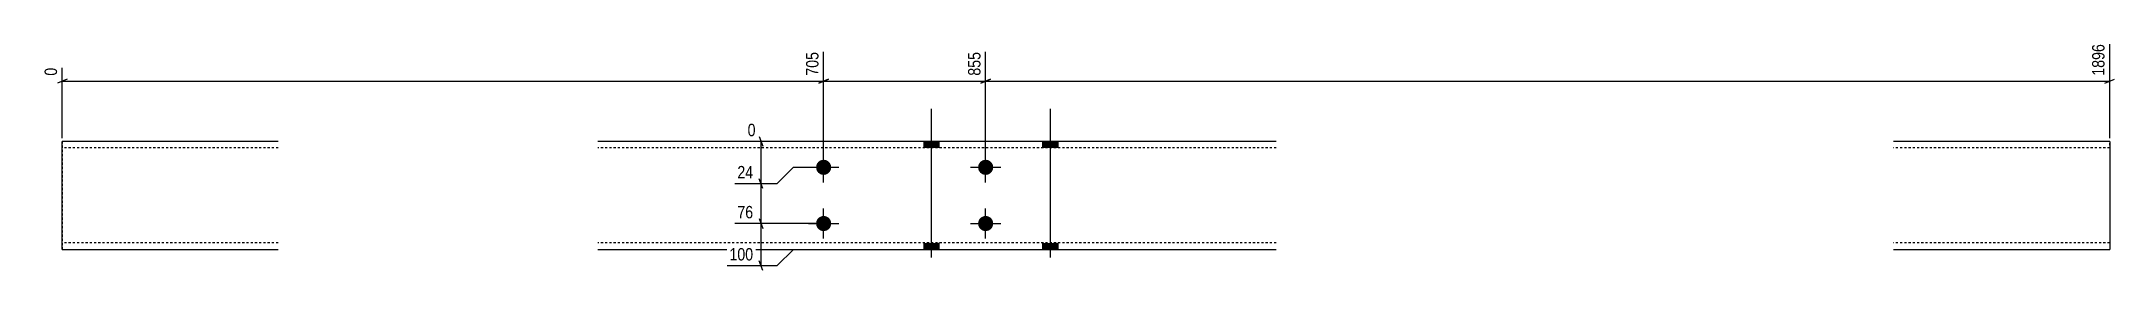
# Model space of a CAD drawing. Header units: millimetres. Extents: x 7 to 9940, y 7 to 291.
# Drawn here: x 7 to 1926, y 9 to 221 of the extents above.
import ezdxf

# ---------------------------------------------------------------- set-up
doc = ezdxf.new("R2010")
doc.units = ezdxf.units.MM
doc.linetypes.add('DXK_LINE_DOT2', pattern=[3.9198, 1.9599, -1.9599])
doc.layers.add('MÅLSÆTNING', color=7, linetype='Continuous')
doc.layers.add('STÅL', color=7, linetype='Continuous')
doc.styles.add('Arial Narrow', font='ARIALN.TTF', dxfattribs={"height": 0.2})

msp = doc.modelspace()

# ---------------------------------------------------------------- hatches: boundary and pattern name
at = {"layer": 'STÅL', "linetype": 'Continuous'}
for points in [[(837.8, 128.5), (823.8, 128.5), (823.8, 122.5), (837.8, 122.5)], [(947.8, 128.5), (933.8, 128.5), (933.8, 122.5), (947.8, 122.5)], [(730.8, 111.5, -1), (730.8, 97.5, -1)], [(880.8, 111.5, -1), (880.8, 97.5, -1)], [(730.8, 59.5, -1), (730.8, 45.5, -1)], [(880.8, 59.5, -1), (880.8, 45.5, -1)], [(837.8, 34.5), (823.8, 34.5), (823.8, 28.5), (837.8, 28.5)], [(947.8, 34.5), (933.8, 34.5), (933.8, 28.5), (947.8, 28.5)]]:
    msp.add_hatch(color=3, dxfattribs=at).paths.add_polyline_path(points)

# ---------------------------------------------------------------- linework, layer by layer
at = {"layer": 'MÅLSÆTNING', "color": 7, "linetype": 'Continuous'}
for p, q in [((730.8, 107.5), (730.8, 211.3)), ((730.8, 107.5), (730.8, 211.3)), ((880.8, 107.5), (880.8, 211.3)), ((880.8, 107.5), (880.8, 211.3)), ((1921.5, 131.5), (1921.5, 218.6)), ((25.8, 131.5), (25.8, 196.6)), ((30.3, 186), (21.3, 182.4)), ((25.8, 184.2), (730.8, 184.2)), ((735.3, 186), (726.3, 182.4)), ((726.3, 182.4), (735.3, 186)), ((730.8, 184.2), (880.8, 184.2)), ((885.3, 186), (876.3, 182.4)), ((876.3, 182.4), (885.3, 186)), ((880.8, 184.2), (1921.5, 184.2)), ((1917, 182.4), (1926, 186)), ((717.8, 128.5), (660.4, 128.5)), ((671, 133), (674.6, 124)), ((672.8, 89.5), (672.8, 128.5)), ((687.8, 89.5), (702.8, 104.5)), ((687.8, 89.5), (702.8, 104.5)), ((702.8, 104.5), (727.8, 104.5)), ((702.8, 104.5), (727.8, 104.5)), ((648.7, 89.5), (687.8, 89.5)), ((648.7, 89.5), (687.8, 89.5)), ((674.6, 85), (671, 94)), ((674.6, 85), (671, 94)), ((672.8, 52.5), (672.8, 89.5)), ((727.8, 52.5), (648.7, 52.5)), ((727.8, 52.5), (648.7, 52.5)), ((671, 57), (674.6, 48)), ((671, 57), (674.6, 48)), ((672.8, 13.5), (672.8, 52.5)), ((687.8, 13.5), (702.8, 28.5)), ((702.8, 28.5), (717.8, 28.5)), ((641.4, 13.5), (687.8, 13.5)), ((674.6, 9), (671, 18))]:
    msp.add_line(p, q, dxfattribs=at)
at = {"layer": 'STÅL', "color": 3, "linetype": 'Continuous'}
for p, q in [((830.8, 21), (830.8, 158.5)), ((940.8, 21), (940.8, 158.5)), ((730.8, 90.5), (730.8, 118.5)), ((823.8, 122.5), (823.8, 128.5)), ((837.8, 122.5), (837.8, 128.5)), ((880.8, 90.5), (880.8, 118.5)), ((933.8, 122.5), (933.8, 128.5)), ((947.8, 122.5), (947.8, 128.5)), ((716.8, 104.5), (744.8, 104.5)), ((866.8, 104.5), (894.8, 104.5)), ((730.8, 38.5), (730.8, 66.5)), ((880.8, 38.5), (880.8, 66.5)), ((716.8, 52.5), (744.8, 52.5)), ((866.8, 52.5), (894.8, 52.5)), ((823.8, 28.5), (823.8, 34.5)), ((837.8, 28.5), (837.8, 34.5)), ((933.8, 28.5), (933.8, 34.5)), ((947.8, 28.5), (947.8, 34.5))]:
    msp.add_line(p, q, dxfattribs=at)
at = {"layer": 'STÅL', "color": 2, "linetype": 'Continuous'}
for p, q in [((25.8, 29.4), (25.8, 128.5)), ((25.8, 128.5), (25.8, 128.5)), ((225.8, 128.5), (25.8, 128.5)), ((1149.8, 128.5), (521.8, 128.5)), ((1921.5, 128.5), (1721.5, 128.5)), ((1921.5, 128.5), (1921.5, 127.6)), ((1921.5, 127.6), (1921.5, 116.5)), ((1921.5, 116.5), (1921.5, 40.5)), ((1921.5, 40.5), (1921.5, 28.5)), ((25.8, 28.5), (25.8, 29.4)), ((25.8, 28.5), (25.8, 28.5)), ((25.8, 28.5), (225.8, 28.5)), ((521.8, 28.5), (1149.8, 28.5)), ((1721.5, 28.5), (1921.5, 28.5))]:
    msp.add_line(p, q, dxfattribs=at)
at = {"layer": 'STÅL', "color": 7, "linetype": 'DXK_LINE_DOT2'}
for p, q in [((25.8, 128.5), (25.8, 28.5)), ((25.8, 128.5), (25.8, 128.5)), ((25.8, 122.5), (25.8, 122.5)), ((225.8, 122.5), (25.8, 122.5)), ((1149.8, 122.5), (521.8, 122.5)), ((1921.5, 122.5), (1721.5, 122.5)), ((1921.5, 125), (1921.5, 128.5)), ((25.8, 34.5), (25.8, 34.5)), ((225.8, 34.5), (25.8, 34.5)), ((25.8, 28.5), (25.8, 28.5)), ((1149.8, 34.5), (521.8, 34.5)), ((1921.5, 34.5), (1721.5, 34.5))]:
    msp.add_line(p, q, dxfattribs=at)

# ---------------------------------------------------------------- next in the draw order: wipeouts: each hides what was drawn before it
at = {"color": 0, "linetype": 'Continuous'}
for points in [[(728.4, 213.7), (711.6, 213.7), (711.6, 186.9), (728.4, 186.9)], [(878.4, 213.7), (861.6, 213.7), (861.6, 186.9), (878.4, 186.9)], [(1919.1, 221), (1902.3, 221), (1902.3, 186.9), (1919.1, 186.9)], [(23.4, 199), (6.6, 199), (6.6, 186.9), (23.4, 186.9)], [(670.1, 130.9), (670.1, 147.7), (658, 147.7), (658, 130.9)], [(667.9, 91.9), (667.9, 108.7), (648.5, 108.7), (648.5, 91.9)], [(667.9, 54.9), (667.9, 71.7), (648.5, 71.7), (648.5, 54.9)], [(667.9, 15.9), (667.9, 32.7), (641.2, 32.7), (641.2, 15.9)]]:
    msp.add_wipeout(points, dxfattribs=at).dxf.layer = 'MÅLSÆTNING'

# ---------------------------------------------------------------- next in the draw order: texts
at = {"layer": 'MÅLSÆTNING', "color": 3, "linetype": 'Continuous', "style": 'Arial Narrow'}
for s, height, p in [('1896', 11.45, (1916.7, 189.3)), ('0', 11.5, (21, 189.3)), ('705', 11.45, (726, 189.3)), ('855', 11.45, (876, 189.3))]:
    msp.add_text(s, height=height, rotation=90.0002, dxfattribs=at).set_placement(p)
for s, height, p in [('0', 11.5, (660.4, 133.3)), ('24', 11.45, (650.9, 94.3)), ('76', 11.45, (650.9, 57.3)), ('100', 11.45, (643.6, 18.3))]:
    msp.add_text(s, height=height, dxfattribs=at).set_placement(p)

doc.saveas('drawing.dxf')
